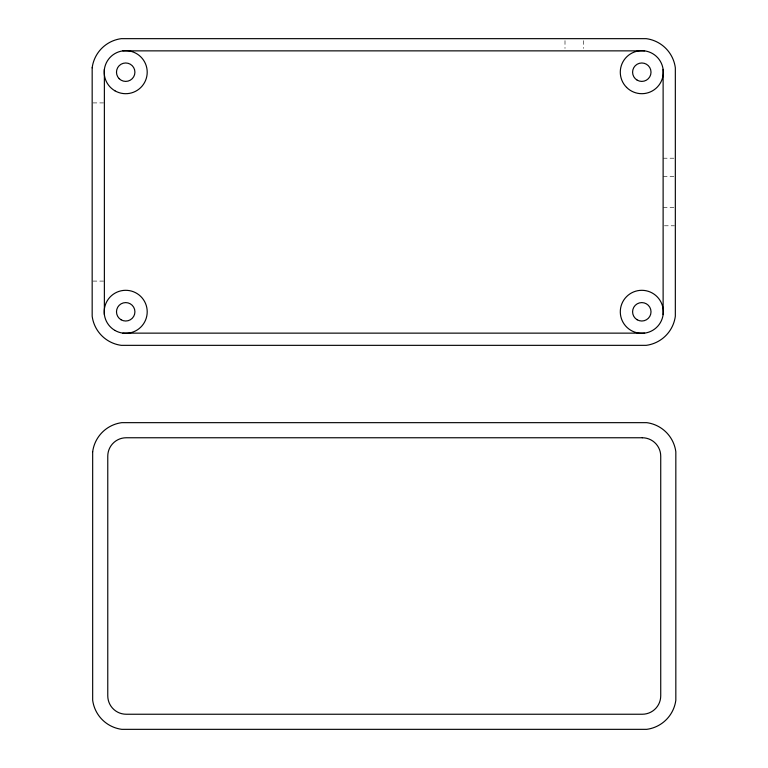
<?xml version="1.0" encoding="UTF-8"?>
<svg xmlns="http://www.w3.org/2000/svg" width="768" height="768" viewBox="0 0 768 768"><rect width="100%" height="100%" fill="white"/><g stroke="black" fill="none" stroke-linecap="round" stroke-linejoin="round"><path stroke-width="0.58" stroke-dasharray="3.84 2.88" d="M93.024 102.912L104.198 102.912M663.302 158.208L674.467 158.208M663.302 176.64L674.467 176.64M663.302 207.36L674.467 207.36M664.416 225.792L674.467 225.792M93.024 281.088L104.198 281.088M583.43 40.637L583.43 48.451M564.998 40.637L564.998 48.451"/><path stroke-width="1.15" d="M104.371 69.389L104.371 314.611M663.12 314.611A21.504 21.504 0 0 0 633.571 291.946A21.504 21.504 0 0 0 628.704 328.867A21.504 21.504 0 0 0 663.12 314.611L663.12 69.389M122.89 50.861L644.602 50.861M644.602 333.139L122.89 333.139M92.17 67.776L92.17 316.224A33.821 33.821 0 0 0 121.286 345.341L646.214 345.341A33.821 33.821 0 0 0 675.331 316.224L675.331 67.776A33.821 33.821 0 0 0 646.214 38.659L121.286 38.659A33.821 33.821 0 0 0 92.17 67.776M92.669 451.776L92.669 700.224A33.821 33.821 0 0 0 121.786 729.341L646.714 729.341A33.821 33.821 0 0 0 675.83 700.224L675.83 451.776A33.821 33.821 0 0 0 646.714 422.659L121.786 422.659A33.821 33.821 0 0 0 92.669 451.776M642.298 437.76L126.202 437.76A18.432 18.432 0 0 0 107.77 456.192L107.77 695.808A18.432 18.432 0 0 0 126.202 714.24L642.298 714.24A18.432 18.432 0 0 0 660.73 695.808L660.73 456.192A18.432 18.432 0 0 0 642.298 437.76M114.95 90.816A21.504 21.504 0 0 0 147.206 72.192A21.504 21.504 0 0 0 114.95 53.568A21.504 21.504 0 0 0 114.95 90.816M114.95 330.432A21.504 21.504 0 0 0 147.206 311.808A21.504 21.504 0 0 0 114.95 293.184A21.504 21.504 0 0 0 114.95 330.432M626.592 87.398A21.504 21.504 0 0 0 662.563 77.76A21.504 21.504 0 0 0 636.23 51.418A21.504 21.504 0 0 0 626.592 87.398M637.19 319.786A9.216 9.216 0 0 0 651.014 311.808A9.216 9.216 0 0 0 637.19 303.83A9.216 9.216 0 0 0 637.19 319.786M637.19 80.17A9.216 9.216 0 0 0 651.014 72.192A9.216 9.216 0 0 0 637.19 64.214A9.216 9.216 0 0 0 637.19 80.17M119.184 78.71A9.216 9.216 0 0 0 134.602 74.573A9.216 9.216 0 0 0 123.312 63.293A9.216 9.216 0 0 0 119.184 78.71M121.094 319.786A9.216 9.216 0 0 0 134.918 311.808A9.216 9.216 0 0 0 121.094 303.83A9.216 9.216 0 0 0 121.094 319.786"/></g></svg>
